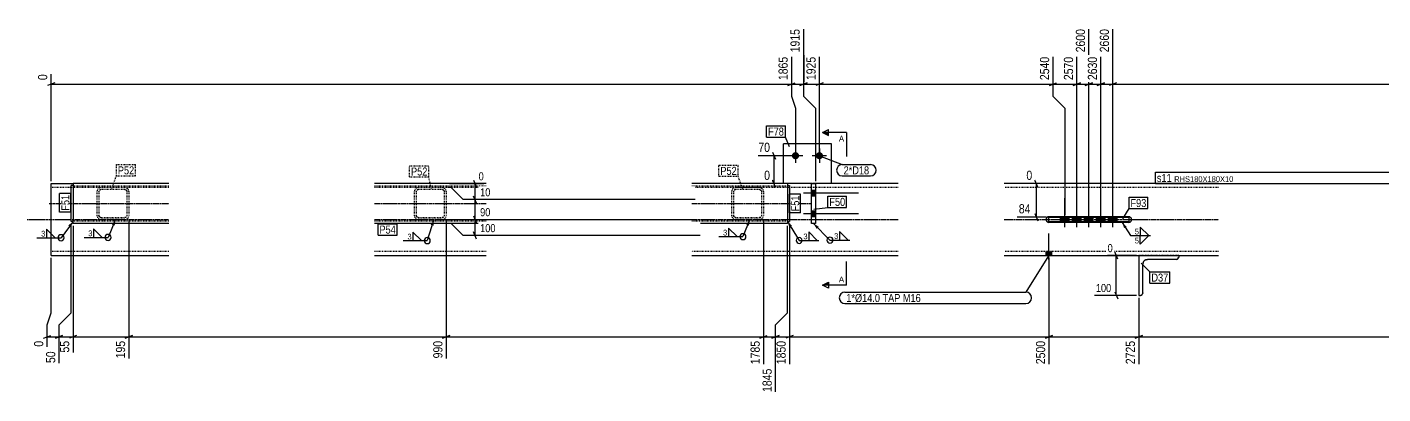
# Model space of a CAD drawing. Header units: millimetres. Extents: x 31 to 44434, y 9 to 1623.
# Drawn here: x 37641 to 41038, y 10 to 929 of the extents above; entities that cross this region are included whole.
import ezdxf

# ---------------------------------------------------------------- set-up
doc = ezdxf.new("R2010")
doc.units = ezdxf.units.MM
doc.linetypes.add('DXK_LINE_DOT2', pattern=[3.9198, 1.9599, -1.9599])
doc.linetypes.add('DXK_LINE_DOT3', pattern=[5.9187, 2.979, -0.9799, 0.9799, -0.9799])
for name, color, linetype in [('MÅLSÆTNING', 7, 'Continuous'), ('STÅL', 7, 'Continuous'), ('TEKST', 7, 'Continuous')]:
    doc.layers.add(name, color=color, linetype=linetype)
doc.styles.add('Arial', font='ARIAL.TTF', dxfattribs={"height": 0.2})
doc.styles.add('Arial Narrow', font='ARIALN.TTF', dxfattribs={"height": 0.2})

msp = doc.modelspace()

# ---------------------------------------------------------------- hatches: boundary and pattern name
at = {"layer": 'STÅL', "linetype": 'Continuous'}
for points in [[(39574.9, 606.6, -1), (39556.9, 606.6, -1)], [(39634.9, 606.6, -1), (39616.9, 606.6, -1)], [(39615.9, 505.6), (39615.9, 519.6), (39605.9, 519.6), (39605.9, 505.6)], [(39615.9, 453.6), (39615.9, 467.6), (39605.9, 467.6), (39605.9, 453.6)], [(40251.9, 452.6), (40229.9, 452.6), (40229.9, 440.6), (40251.9, 440.6)], [(40251.9, 452.6), (40229.9, 452.6), (40229.9, 440.6), (40251.9, 440.6)], [(40281.9, 452.6), (40259.9, 452.6), (40259.9, 440.6), (40281.9, 440.6)], [(40281.9, 452.6), (40259.9, 452.6), (40259.9, 440.6), (40281.9, 440.6)], [(40311.9, 452.6), (40289.9, 452.6), (40289.9, 440.6), (40311.9, 440.6)], [(40311.9, 452.6), (40289.9, 452.6), (40289.9, 440.6), (40311.9, 440.6)], [(40341.9, 452.6), (40319.9, 452.6), (40319.9, 440.6), (40341.9, 440.6)], [(40341.9, 452.6), (40319.9, 452.6), (40319.9, 440.6), (40341.9, 440.6)], [(40371.9, 452.6), (40349.9, 452.6), (40349.9, 440.6), (40371.9, 440.6)], [(40371.9, 452.6), (40349.9, 452.6), (40349.9, 440.6), (40371.9, 440.6)], [(40207.9, 366.6), (40193.9, 366.6), (40193.9, 356.6), (40207.9, 356.6)]]:
    msp.add_hatch(color=96, dxfattribs=at).paths.add_polyline_path(points)
at = {"layer": 'TEKST', "linetype": 'Continuous'}
for color, points in [(30, [(39648.9, 664.7), (39648.9, 657.2), (39633.9, 664.7)]), (3, [(37853.3, 434.2), (37862.6, 446.6), (37860.2, 431.3)]), (3, [(38652.1, 433.4), (38660.2, 446.6), (38659.3, 431.1)]), (3, [(39442.4, 434.1), (39451.6, 446.6), (39449.4, 431.3)]), (3, [(37743.9, 431.8), (37755.9, 441.6), (37749.9, 427.3)]), (3, [(39550.6, 426.8), (39545.9, 441.6), (39556.9, 430.8)]), (3, [(40389.1, 424.9), (40384.3, 439.6), (40395.5, 428.9)]), (3, [(40389.1, 424.9), (40384.3, 439.6), (40395.5, 428.9)]), (30, [(39648.9, 289.3), (39648.9, 281.8), (39633.9, 281.8)])]:
    msp.add_hatch(color=color, dxfattribs=at).paths.add_polyline_path(points)

# ---------------------------------------------------------------- linework, layer by layer
at = {"layer": 'MÅLSÆTNING', "color": 7, "linetype": 'Continuous'}
for p, q in [((39585.9, 924.2), (39585.9, 755.9)), ((40300.9, 458.6), (40300.9, 924.2)), ((40360.9, 458.6), (40360.9, 924.2)), ((39555.9, 854.6), (39555.9, 755.9)), ((39625.9, 612.6), (39625.9, 854.6)), ((39625.9, 612.6), (39625.9, 854.6)), ((40210.9, 854.6), (40210.9, 755.9)), ((40210.9, 854.6), (40210.9, 755.9)), ((40270.9, 458.6), (40270.9, 854.6)), ((40330.9, 458.6), (40330.9, 854.6)), ((37709.9, 789.5), (37691.9, 782.3)), ((37700.9, 542.6), (37700.9, 810.7)), ((37700.9, 785.9), (39555.9, 785.9)), ((39546.9, 782.3), (39564.9, 789.5)), ((39546.9, 782.3), (39564.9, 789.5)), ((39576.9, 782.3), (39594.9, 789.5)), ((39585.9, 785.9), (39625.9, 785.9)), ((39634.9, 789.5), (39616.9, 782.3)), ((39634.9, 789.5), (39616.9, 782.3)), ((39625.9, 785.9), (40210.9, 785.9)), ((40201.9, 782.3), (40219.9, 789.5)), ((40210.9, 785.9), (40270.9, 785.9)), ((40261.9, 782.3), (40279.9, 789.5)), ((40270.9, 785.9), (40300.9, 785.9)), ((40309.9, 789.5), (40291.9, 782.3)), ((40291.9, 782.3), (40309.9, 789.5)), ((40300.9, 785.9), (40330.9, 785.9)), ((40339.9, 789.5), (40321.9, 782.3)), ((40369.9, 789.5), (40351.9, 782.3)), ((40369.9, 789.5), (40351.9, 782.3)), ((40360.9, 785.9), (43250.9, 785.9)), ((39555.9, 755.9), (39565.9, 725.9)), ((39555.9, 755.9), (39565.9, 725.9)), ((39585.9, 755.9), (39615.9, 725.9)), ((39585.9, 755.9), (39615.9, 725.9)), ((40210.9, 755.9), (40240.9, 725.9)), ((40210.9, 755.9), (40240.9, 725.9)), ((39565.9, 725.9), (39565.9, 612.6)), ((39565.9, 725.9), (39565.9, 612.6)), ((39615.9, 725.9), (39615.9, 542.6)), ((39615.9, 725.9), (39615.9, 542.6)), ((40240.9, 725.9), (40240.9, 458.6)), ((40240.9, 725.9), (40240.9, 458.6)), ((39508.7, 615.6), (39515.9, 597.6)), ((39559.9, 606.6), (39472.8, 606.6)), ((39512.3, 536.6), (39512.3, 606.6)), ((39515.9, 527.6), (39508.7, 545.6)), ((40172.9, 527.6), (40165.7, 545.6)), ((38703.1, 526.6), (38696.9, 526.6)), ((38703.1, 526.6), (38696.9, 526.6)), ((38733.1, 496.6), (38703.1, 526.6)), ((38733.1, 496.6), (38703.1, 526.6)), ((39529.9, 536.6), (39487.4, 536.6)), ((40194.9, 536.6), (40144.4, 536.6)), ((40169.3, 452.6), (40169.3, 536.6)), ((39314.3, 496.6), (38733.1, 496.6)), ((38766.7, 487.6), (38759.5, 505.6)), ((38763.1, 446.6), (38763.1, 496.6)), ((38696.9, 446.6), (39314.3, 446.6)), ((38696.9, 446.6), (39314.3, 446.6)), ((38759.5, 455.6), (38766.7, 437.6)), ((38759.5, 455.6), (38766.7, 437.6)), ((38763.1, 406.6), (38763.1, 446.6)), ((40194.9, 452.6), (40121.1, 452.6)), ((40165.7, 461.6), (40172.9, 443.6)), ((37750.9, 212.7), (37750.9, 435.6)), ((37750.9, 212.7), (37750.9, 435.6)), ((37755.9, 430.6), (37755.9, 113.3)), ((37755.9, 430.6), (37755.9, 113.3)), ((37895.9, 440.6), (37895.9, 98.6)), ((37895.9, 440.6), (37895.9, 98.6)), ((38690.9, 440.6), (38690.9, 98.6)), ((38703.1, 436.6), (38696.9, 436.6)), ((38733.1, 406.6), (38703.1, 436.6)), ((38766.7, 397.6), (38759.5, 415.6)), ((39485.9, 440.6), (39485.9, 84)), ((39545.9, 212.7), (39545.9, 430.6)), ((39545.9, 212.7), (39545.9, 430.6)), ((39550.9, 435.6), (39550.9, 84)), ((39550.9, 435.6), (39550.9, 84)), ((39327.1, 406.6), (38733.1, 406.6)), ((37700.9, 212.7), (37700.9, 350.6)), ((40200.9, 350.6), (40200.9, 84)), ((40200.9, 350.6), (40200.9, 84)), ((40419.9, 356.6), (40347.9, 356.6)), ((40373.3, 347.6), (40366.1, 365.6)), ((40369.7, 256.6), (40369.7, 356.6)), ((40419.9, 256.6), (40314.7, 256.6)), ((40366.1, 265.6), (40373.3, 247.6)), ((40425.9, 250.6), (40425.9, 84)), ((40425.9, 250.6), (40425.9, 84)), ((37690.9, 182.7), (37700.9, 212.7)), ((37720.9, 182.7), (37750.9, 212.7)), ((37720.9, 182.7), (37750.9, 212.7)), ((39515.9, 182.7), (39545.9, 212.7)), ((39515.9, 182.7), (39545.9, 212.7)), ((37690.9, 127.9), (37690.9, 182.7)), ((37720.9, 86.9), (37720.9, 182.7)), ((39515.9, 14.4), (39515.9, 182.7)), ((37681.9, 149.1), (37699.9, 156.3)), ((37711.9, 149.1), (37729.9, 156.3)), ((37720.9, 152.7), (37755.9, 152.7)), ((37764.9, 156.3), (37746.9, 149.1)), ((37764.9, 156.3), (37746.9, 149.1)), ((37755.9, 152.7), (37895.9, 152.7)), ((37904.9, 156.3), (37886.9, 149.1)), ((37886.9, 149.1), (37904.9, 156.3)), ((37895.9, 152.7), (38690.9, 152.7)), ((38681.9, 149.1), (38699.9, 156.3)), ((39476.9, 149.1), (39494.9, 156.3)), ((39476.9, 149.1), (39494.9, 156.3)), ((39506.9, 149.1), (39524.9, 156.3)), ((39515.9, 152.7), (39550.9, 152.7)), ((39559.9, 156.3), (39541.9, 149.1)), ((39559.9, 156.3), (39541.9, 149.1)), ((39550.9, 152.7), (40200.9, 152.7)), ((40209.9, 156.3), (40191.9, 149.1)), ((40191.9, 149.1), (40209.9, 156.3)), ((40200.9, 152.7), (40425.9, 152.7)), ((40434.9, 156.3), (40416.9, 149.1)), ((40416.9, 149.1), (40434.9, 156.3)), ((40425.9, 152.7), (43312.3, 152.7))]:
    msp.add_line(p, q, dxfattribs=at)
at = {"layer": 'STÅL', "color": 2, "linetype": 'Continuous'}
for p, q in [((39535.9, 536.6), (39535.9, 636.6)), ((39655.9, 636.6), (39535.9, 636.6)), ((39655.9, 536.6), (39655.9, 636.6)), ((37700.9, 381.6), (37700.9, 536.6)), ((37700.9, 536.6), (37755.9, 536.6)), ((37755.9, 531.6), (37750.9, 531.6)), ((37750.9, 441.6), (37750.9, 531.6)), ((37995.9, 536.6), (37755.9, 536.6)), ((37755.9, 536.6), (37755.9, 444)), ((38790.9, 536.6), (38510.9, 536.6)), ((39545.9, 536.6), (39305.9, 536.6)), ((39545.9, 536.6), (39545.9, 535.6)), ((39605.9, 536.6), (39545.9, 536.6)), ((39545.9, 535.6), (39545.9, 444)), ((39545.9, 531.6), (39550.9, 531.6)), ((39550.9, 531.6), (39550.9, 441.6)), ((39605.9, 436.6), (39605.9, 536.6)), ((39605.9, 536.6), (39615.9, 536.6)), ((39615.9, 536.6), (39615.9, 436.6)), ((39823.4, 536.6), (39615.9, 536.6)), ((40625.9, 536.6), (40088.9, 536.6)), ((37755.9, 437.5), (37755.9, 444)), ((39545.9, 444), (39545.9, 436.6)), ((40200.9, 453.6), (40198.2, 453)), ((40400.9, 453.6), (40200.9, 453.6)), ((40200.9, 440.6), (40200.9, 452.6)), ((40200.9, 452.6), (40400.9, 452.6)), ((40250.9, 440.6), (40250.9, 452.6)), ((40350.9, 440.6), (40350.9, 452.6)), ((40403.5, 453), (40400.9, 453.6)), ((40400.9, 452.6), (40400.9, 440.6)), ((37755.9, 441.6), (37750.9, 441.6)), ((37755.9, 436.6), (37755.9, 437.5)), ((37995.9, 436.6), (37755.9, 436.6)), ((38790.9, 436.6), (38510.9, 436.6)), ((39545.9, 436.6), (39305.9, 436.6)), ((39545.9, 441.6), (39550.9, 441.6)), ((39615.9, 436.6), (39605.9, 436.6)), ((40198.2, 440.1), (40200.9, 439.6)), ((40400.9, 440.6), (40200.9, 440.6)), ((40400.9, 439.6), (40200.9, 439.6)), ((40400.9, 439.6), (40403.5, 440.1)), ((37700.9, 356.6), (37700.9, 381.6)), ((37700.9, 356.6), (37995.9, 356.6)), ((38510.9, 356.6), (38790.9, 356.6)), ((39305.9, 356.6), (39823.4, 356.6)), ((40088.9, 356.6), (40625.9, 356.6)), ((40425.9, 356.6), (40425.9, 256.6)), ((40447.9, 346.6), (40443.3, 345.6)), ((40519.9, 346.6), (40447.9, 346.6)), ((40522.2, 347), (40519.9, 346.6)), ((40525.9, 352.6), (40525.4, 350.3)), ((40525.9, 356.6), (40525.9, 352.6)), ((40436.8, 339.2), (40435.9, 334.6)), ((40435.9, 262.6), (40435.9, 334.6)), ((40425.9, 256.6), (40429.9, 256.6)), ((40432.2, 257), (40429.9, 256.6)), ((40435.9, 262.6), (40435.4, 260.3))]:
    msp.add_line(p, q, dxfattribs=at)
at = {"layer": 'STÅL', "color": 96, "linetype": 'Continuous'}
for p, q in [((39565.9, 624.6), (39565.9, 588.6)), ((39625.9, 624.6), (39625.9, 588.6)), ((39583.9, 606.6), (39547.9, 606.6)), ((39643.9, 606.6), (39607.9, 606.6)), ((39723.4, 512.6), (39585.9, 512.6)), ((39615.9, 519.6), (39605.9, 519.6)), ((39615.9, 505.6), (39605.9, 505.6)), ((40240.9, 427.6), (40240.9, 500.6)), ((40240.9, 427.6), (40240.9, 500.6)), ((40270.9, 427.6), (40270.9, 500.6)), ((40270.9, 427.6), (40270.9, 500.6)), ((40300.9, 427.6), (40300.9, 500.6)), ((40300.9, 427.6), (40300.9, 500.6)), ((40330.9, 427.6), (40330.9, 500.6)), ((40330.9, 427.6), (40330.9, 500.6)), ((40360.9, 427.6), (40360.9, 500.6)), ((40360.9, 427.6), (40360.9, 500.6)), ((39723.4, 460.6), (39585.9, 460.6)), ((39615.9, 467.6), (39605.9, 467.6)), ((39615.9, 453.6), (39605.9, 453.6)), ((40229.9, 440.6), (40229.9, 452.6)), ((40229.9, 440.6), (40229.9, 452.6)), ((40251.9, 440.6), (40251.9, 452.6)), ((40251.9, 440.6), (40251.9, 452.6)), ((40259.9, 440.6), (40259.9, 452.6)), ((40259.9, 440.6), (40259.9, 452.6)), ((40281.9, 440.6), (40281.9, 452.6)), ((40281.9, 440.6), (40281.9, 452.6)), ((40289.9, 440.6), (40289.9, 452.6)), ((40289.9, 440.6), (40289.9, 452.6)), ((40311.9, 440.6), (40311.9, 452.6)), ((40311.9, 440.6), (40311.9, 452.6)), ((40319.9, 440.6), (40319.9, 452.6)), ((40319.9, 440.6), (40319.9, 452.6)), ((40341.9, 440.6), (40341.9, 452.6)), ((40341.9, 440.6), (40341.9, 452.6)), ((40349.9, 440.6), (40349.9, 452.6)), ((40349.9, 440.6), (40349.9, 452.6)), ((40371.9, 440.6), (40371.9, 452.6)), ((40371.9, 440.6), (40371.9, 452.6)), ((40200.9, 346.6), (40200.9, 411.6)), ((40193.9, 356.6), (40193.9, 366.6)), ((40207.9, 356.6), (40207.9, 366.6))]:
    msp.add_line(p, q, dxfattribs=at)
at = {"layer": 'STÅL', "color": 7, "linetype": 'DXK_LINE_DOT2'}
for p, q in [((37995.9, 526.6), (37700.9, 526.6)), ((37995.9, 536.6), (37755.9, 536.6)), ((37755.9, 531.6), (37755.9, 441.6)), ((37995.9, 530.6), (37755.9, 530.6)), ((37816.6, 520.4), (37815.9, 516.6)), ((37815.9, 516.6), (37815.9, 456.6)), ((37820.9, 516.6), (37821.2, 518.5)), ((37820.9, 516.6), (37820.9, 456.6)), ((37825.9, 526.6), (37822, 525.8)), ((37824, 521.2), (37825.9, 521.6)), ((37885.9, 526.6), (37825.9, 526.6)), ((37885.9, 521.6), (37825.9, 521.6)), ((37889.7, 525.8), (37885.9, 526.6)), ((37885.9, 521.6), (37887.8, 521.2)), ((37890.5, 518.5), (37890.9, 516.6)), ((37890.9, 516.6), (37890.9, 456.6)), ((37895.9, 516.6), (37895.1, 520.4)), ((37895.9, 516.6), (37895.9, 456.6)), ((38790.9, 536.6), (38510.9, 536.6)), ((38790.9, 530.6), (38510.9, 530.6)), ((38790.9, 526.6), (38510.9, 526.6)), ((38611.6, 520.4), (38610.9, 516.6)), ((38610.9, 516.6), (38610.9, 456.6)), ((38615.9, 516.6), (38616.2, 518.5)), ((38615.9, 516.6), (38615.9, 456.6)), ((38620.9, 526.6), (38617, 525.8)), ((38619, 521.2), (38620.9, 521.6)), ((38680.9, 526.6), (38620.9, 526.6)), ((38680.9, 521.6), (38620.9, 521.6)), ((38684.7, 525.8), (38680.9, 526.6)), ((38680.9, 521.6), (38682.8, 521.2)), ((38685.5, 518.5), (38685.9, 516.6)), ((38685.9, 516.6), (38685.9, 456.6)), ((38690.9, 516.6), (38690.1, 520.4)), ((38690.9, 516.6), (38690.9, 456.6)), ((39545.9, 536.6), (39305.9, 536.6)), ((39545.9, 530.6), (39305.9, 530.6)), ((39823.4, 526.6), (39305.9, 526.6)), ((39406.6, 520.4), (39405.9, 516.6)), ((39405.9, 516.6), (39405.9, 456.6)), ((39410.9, 516.6), (39411.2, 518.5)), ((39410.9, 516.6), (39410.9, 456.6)), ((39415.9, 526.6), (39412, 525.8)), ((39414, 521.2), (39415.9, 521.6)), ((39475.9, 526.6), (39415.9, 526.6)), ((39475.9, 521.6), (39415.9, 521.6)), ((39479.7, 525.8), (39475.9, 526.6)), ((39475.9, 521.6), (39477.8, 521.2)), ((39480.5, 518.5), (39480.9, 516.6)), ((39480.9, 516.6), (39480.9, 456.6)), ((39485.9, 516.6), (39485.1, 520.4)), ((39485.9, 516.6), (39485.9, 456.6)), ((39655.9, 536.6), (39535.9, 536.6)), ((39545.9, 531.6), (39545.9, 441.6)), ((39615.9, 536.6), (39605.9, 536.6)), ((40625.9, 526.6), (40088.9, 526.6)), ((37995.9, 442.6), (37755.9, 442.6)), ((37815.9, 456.6), (37816.6, 452.7)), ((37821.2, 454.6), (37820.9, 456.6)), ((37822, 447.3), (37825.9, 446.6)), ((37825.9, 451.6), (37824, 451.9)), ((37825.9, 451.6), (37885.9, 451.6)), ((37885.9, 446.6), (37825.9, 446.6)), ((37887.8, 451.9), (37885.9, 451.6)), ((37885.9, 446.6), (37889.7, 447.3)), ((37890.9, 456.6), (37890.5, 454.6)), ((37895.1, 452.7), (37895.9, 456.6)), ((38790.9, 442.6), (38510.9, 442.6)), ((38610.9, 456.6), (38611.6, 452.7)), ((38616.2, 454.6), (38615.9, 456.6)), ((38617, 447.3), (38620.9, 446.6)), ((38620.9, 451.6), (38619, 451.9)), ((38620.9, 451.6), (38680.9, 451.6)), ((38680.9, 446.6), (38620.9, 446.6)), ((38682.8, 451.9), (38680.9, 451.6)), ((38680.9, 446.6), (38684.7, 447.3)), ((38685.9, 456.6), (38685.5, 454.6)), ((38690.1, 452.7), (38690.9, 456.6)), ((39545.9, 442.6), (39305.9, 442.6)), ((39405.9, 456.6), (39406.6, 452.7)), ((39411.2, 454.6), (39410.9, 456.6)), ((39412, 447.3), (39415.9, 446.6)), ((39415.9, 451.6), (39414, 451.9)), ((39415.9, 451.6), (39475.9, 451.6)), ((39475.9, 446.6), (39415.9, 446.6)), ((39477.8, 451.9), (39475.9, 451.6)), ((39475.9, 446.6), (39479.7, 447.3)), ((39480.9, 456.6), (39480.5, 454.6)), ((39485.1, 452.7), (39485.9, 456.6)), ((40198.2, 453), (40200.9, 453.6)), ((40400.9, 453.6), (40403.5, 453)), ((40200.9, 439.6), (40198.2, 440.1)), ((40403.5, 440.1), (40400.9, 439.6)), ((37700.9, 358.5), (37700.9, 381.6)), ((37995.9, 366.6), (37700.9, 366.6)), ((38790.9, 366.6), (38510.9, 366.6)), ((39823.4, 366.6), (39305.9, 366.6)), ((40625.9, 366.6), (40088.9, 366.6)), ((40525.9, 356.6), (40425.9, 356.6)), ((40443.3, 345.6), (40447.9, 346.6)), ((40519.9, 346.6), (40522.2, 347)), ((40525.4, 350.3), (40525.9, 352.6)), ((40435.9, 334.6), (40436.8, 339.2)), ((40429.9, 256.6), (40432.2, 257)), ((40435.4, 260.3), (40435.9, 262.6))]:
    msp.add_line(p, q, dxfattribs=at)
at = {"layer": 'STÅL', "color": 7, "linetype": 'DXK_LINE_DOT3'}
for p, q in [((37695.9, 486.6), (37995.9, 486.6)), ((37855.9, 486.6), (37855.9, 486.6)), ((38510.9, 486.6), (38790.9, 486.6)), ((38650.9, 486.6), (38650.9, 486.6)), ((39305.9, 486.6), (39605.9, 486.6)), ((39445.9, 486.6), (39445.9, 486.6)), ((37640.9, 446.6), (37995.9, 446.6)), ((38510.9, 446.6), (38790.9, 446.6)), ((39305.9, 446.6), (39823.4, 446.6)), ((40088.9, 446.6), (40625.9, 446.6)), ((40475.9, 306.6), (40475.9, 306.6))]:
    msp.add_line(p, q, dxfattribs=at)
at = {"layer": 'STÅL', "color": 7, "linetype": 'DXK_LINE_DOT2'}
for centre, radius, start, end in [((37825.9, 516.6), 10, 112.5, 157.5), ((37825.9, 516.6), 5, 112.5, 157.5), ((37885.9, 516.6), 5, 22.5, 67.5), ((37885.9, 516.6), 10, 22.5, 67.5), ((38620.9, 516.6), 10, 112.5, 157.5), ((38620.9, 516.6), 5, 112.5, 157.5), ((38680.9, 516.6), 5, 22.5, 67.5), ((38680.9, 516.6), 10, 22.5, 67.5), ((39415.9, 516.6), 10, 112.5, 157.5), ((39415.9, 516.6), 5, 112.5, 157.5), ((39475.9, 516.6), 5, 22.5, 67.5), ((39475.9, 516.6), 10, 22.5, 67.5), ((37825.9, 456.6), 10, 202.5, 247.5), ((37825.9, 456.6), 5, 202.5, 247.5), ((37885.9, 456.6), 5, 292.5, 337.5), ((37885.9, 456.6), 10, 292.5, 337.5), ((38620.9, 456.6), 10, 202.5, 247.5), ((38620.9, 456.6), 5, 202.5, 247.5), ((38680.9, 456.6), 5, 292.5, 337.5), ((38680.9, 456.6), 10, 292.5, 337.5), ((39415.9, 456.6), 10, 202.5, 247.5), ((39415.9, 456.6), 5, 202.5, 247.5), ((39475.9, 456.6), 5, 292.5, 337.5), ((39475.9, 456.6), 10, 292.5, 337.5), ((40200.9, 446.6), 7, 112.5, 247.5), ((40400.9, 446.6), 7, 292.5, 67.5), ((40447.9, 334.6), 12, 112.5, 157.5), ((40519.9, 352.6), 6, 292.5, 337.5), ((40429.9, 262.6), 6, 292.5, 337.5)]:
    msp.add_arc(centre, radius, start, end, dxfattribs=at)
at = {"layer": 'STÅL', "color": 2, "linetype": 'Continuous'}
for centre, radius, start, end in [((40200.9, 446.6), 7, 112.5, 247.5), ((40400.9, 446.6), 7, 292.5, 67.5), ((40447.9, 334.6), 12, 112.5, 157.5), ((40519.9, 352.6), 6, 292.5, 337.5), ((40429.9, 262.6), 6, 292.5, 337.5)]:
    msp.add_arc(centre, radius, start, end, dxfattribs=at)
at = {"layer": 'TEKST', "color": 30, "linetype": 'Continuous'}
for p, q in [((39633.9, 664.7), (39648.9, 672.2)), ((39633.9, 664.7), (39648.9, 657.2)), ((39648.9, 657.2), (39648.9, 672.2)), ((39633.9, 281.8), (39648.9, 289.3)), ((39648.9, 274.3), (39633.9, 281.8)), ((39648.9, 289.3), (39648.9, 274.3))]:
    msp.add_line(p, q, dxfattribs=at)
at = {"layer": 'TEKST', "color": 3, "linetype": 'Continuous'}
for p, q in [((37862.6, 446.6), (37843.7, 402)), ((38660.2, 446.6), (38643.5, 393.8)), ((39451.6, 446.6), (39434.2, 403.7)), ((37755.9, 441.6), (37725.8, 401.1))]:
    msp.add_line(p, q, dxfattribs=at)
for centre, start, end in [((37725.8, 401.1), 90, 270), ((37725.8, 401.1), 270, 90), ((37843.7, 402), 90, 270), ((37843.7, 402), 270, 90), ((39434.2, 403.7), 90, 270), ((39434.2, 403.7), 270, 90), ((38643.5, 393.8), 90, 270), ((38643.5, 393.8), 270, 90)]:
    msp.add_arc(centre, 7.5, start, end, dxfattribs=at)

# ---------------------------------------------------------------- wipeouts: each hides what was drawn before it
at = {"color": 0, "linetype": 'Continuous'}
for points in [[(39687.9, 642.2), (39687.9, 657.2), (39674.5, 657.2), (39674.5, 642.2)], [(39687.9, 289.3), (39687.9, 304.3), (39674.5, 304.3), (39674.5, 289.3)]]:
    msp.add_wipeout(points, dxfattribs=at).dxf.layer = 'TEKST'
at = {"color": 0}
for points in [[(37909.1, 559.9), (37909.1, 580.9), (37868.2, 580.9), (37868.2, 559.9)], [(38643.6, 557), (38643.6, 578), (38602.7, 578), (38602.7, 557)], [(39418.6, 558.6), (39418.6, 579.6), (39377.7, 579.6), (39377.7, 558.6)], [(39750.4, 559.8), (39750.4, 580.8), (39686.5, 580.8), (39686.5, 559.8)], [(40444.9, 478), (40444.9, 499), (40405.2, 499), (40405.2, 478)], [(38604.2, 395.6), (38604.2, 413), (38592.6, 413), (38592.6, 395.6)], [(39596, 395.9), (39596, 413.3), (39584.5, 413.3), (39584.5, 395.9)], [(39673.2, 396.9), (39673.2, 414.3), (39661.6, 414.3), (39661.6, 396.9)], [(40139.5, 239.9), (40139.5, 260.9), (39693.3, 260.9), (39693.3, 239.9)]]:
    msp.add_wipeout(points, dxfattribs=at).dxf.layer = 'TEKST'

# ---------------------------------------------------------------- next in the draw order: hatches: boundary and pattern name
at = {"layer": 'TEKST', "linetype": 'Continuous'}
msp.add_hatch(color=3, dxfattribs=at).paths.add_polyline_path([(39618.9, 423.3), (39611, 436.6), (39624.2, 428.6)])

# ---------------------------------------------------------------- next in the draw order: linework, layer by layer
at = {"layer": 'TEKST', "color": 7, "linetype": 'Continuous'}
for p, q in [((39693.9, 664.7), (39633.9, 664.7)), ((39693.9, 664.7), (39693.9, 604.7)), ((39693.9, 281.8), (39693.9, 341.8)), ((39693.9, 281.8), (39633.9, 281.8))]:
    msp.add_line(p, q, dxfattribs=at)
at = {"layer": 'TEKST', "color": 3, "linetype": 'Continuous'}
for p, q in [((38628.7, 393.8), (38607.3, 415.2)), ((38607.3, 415.2), (38607.3, 393.8)), ((39545.9, 441.6), (39575.2, 394.1)), ((39620.5, 394.1), (39599.1, 415.5)), ((39599.1, 415.5), (39599.1, 394.1)), ((39611, 436.6), (39652.3, 395.1)), ((39697.7, 395.1), (39676.3, 416.5)), ((39676.3, 416.5), (39676.3, 395.1)), ((38583.3, 393.8), (38643.5, 393.8)), ((38607.3, 393.8), (38628.7, 393.8)), ((39575.2, 394.1), (39624.8, 394.1)), ((39599.1, 394.1), (39620.5, 394.1)), ((39652.3, 395.1), (39702, 395.1)), ((39676.3, 395.1), (39697.7, 395.1))]:
    msp.add_line(p, q, dxfattribs=at)
for centre, start, end in [((39575.2, 394.1), 90, 270), ((39575.2, 394.1), 270, 90), ((39652.3, 395.1), 90, 270), ((39652.3, 395.1), 270, 90)]:
    msp.add_arc(centre, 7.5, start, end, dxfattribs=at)

# ---------------------------------------------------------------- next in the draw order: texts
at = {"layer": 'TEKST', "color": 3, "linetype": 'Continuous', "style": 'Arial'}
for p in [(39674.5, 642.2), (39674.5, 289.3)]:
    msp.add_text('A', height=14.3, dxfattribs=at).set_placement(p)
at = {"layer": 'TEKST', "color": 3, "style": 'Arial Narrow'}
for p in [(38593.8, 396.8), (39585.7, 397.1), (39662.8, 398.1)]:
    msp.add_text('3', height=14.3, dxfattribs=at).set_placement(p)

# ---------------------------------------------------------------- next in the draw order: wipeouts: each hides what was drawn before it
at = {"color": 0, "linetype": 'Continuous'}
for points in [[(40296.1, 929), (40262.5, 929), (40262.5, 860.9), (40296.1, 860.9)], [(39621.1, 859.4), (39587.5, 859.4), (39587.5, 791.3), (39621.1, 791.3)], [(37696.1, 815.5), (37662.5, 815.5), (37662.5, 791.3), (37696.1, 791.3)], [(39506.9, 611.4), (39506.9, 645), (39468, 645), (39468, 611.4)], [(39506.9, 541.4), (39506.9, 575), (39482.6, 575), (39482.6, 541.4)], [(40163.9, 541.4), (40163.9, 575), (40139.6, 575), (40139.6, 541.4)], [(39314.7, 500.8), (39314.7, 530.2), (38771.7, 530.2), (38771.7, 500.8)], [(40159.5, 457.4), (40159.5, 491), (40120.6, 491), (40120.6, 457.4)], [(40364.9, 360.8), (40364.9, 390.2), (40343.7, 390.2), (40343.7, 360.8)], [(40361.1, 260.8), (40361.1, 290.2), (40314.3, 290.2), (40314.3, 260.8)], [(37751.1, 147.3), (37717.5, 147.3), (37717.5, 108.4), (37751.1, 108.4)], [(37891.1, 147.3), (37857.5, 147.3), (37857.5, 93.8), (37891.1, 93.8)], [(38686.1, 147.3), (38652.5, 147.3), (38652.5, 93.8), (38686.1, 93.8)], [(39546.1, 147.3), (39512.5, 147.3), (39512.5, 79.2), (39546.1, 79.2)], [(40196.1, 147.3), (40162.5, 147.3), (40162.5, 79.2), (40196.1, 79.2)], [(40421.1, 147.3), (40387.5, 147.3), (40387.5, 79.2), (40421.1, 79.2)]]:
    msp.add_wipeout(points, dxfattribs=at).dxf.layer = 'MÅLSÆTNING'
at = {"color": 0}
for points in [[(37909.1, 559.9), (37909.1, 580.9), (37868.2, 580.9), (37868.2, 559.9)], [(38643.6, 557), (38643.6, 578), (38602.7, 578), (38602.7, 557)], [(39418.6, 558.6), (39418.6, 579.6), (39377.7, 579.6), (39377.7, 558.6)], [(39750.4, 559.8), (39750.4, 580.8), (39686.5, 580.8), (39686.5, 559.8)], [(40508.4, 540.8), (40508.4, 561.8), (40471.3, 561.8), (40471.3, 540.8)], [(37746.7, 508.4), (37725.7, 508.4), (37725.7, 468.8), (37746.7, 468.8)], [(39575.2, 506.8), (39554.2, 506.8), (39554.2, 467.2), (39575.2, 467.2)], [(39690.4, 480.8), (39690.4, 501.8), (39650.8, 501.8), (39650.8, 480.8)], [(40444.9, 478), (40444.9, 499), (40405.2, 499), (40405.2, 478)], [(37686.5, 402.9), (37686.5, 420.3), (37674.9, 420.3), (37674.9, 402.9)], [(37804.4, 403.8), (37804.4, 421.2), (37792.9, 421.2), (37792.9, 403.8)], [(38564.5, 411.4), (38564.5, 432.4), (38523.6, 432.4), (38523.6, 411.4)], [(39394.9, 405.5), (39394.9, 422.9), (39383.3, 422.9), (39383.3, 405.5)], [(40426.3, 408.1), (40426.3, 425.5), (40414.7, 425.5), (40414.7, 408.1)], [(40499.8, 291.1), (40499.8, 312.1), (40457.6, 312.1), (40457.6, 291.1)], [(40139.5, 239.9), (40139.5, 260.9), (39693.3, 260.9), (39693.3, 239.9)]]:
    msp.add_wipeout(points, dxfattribs=at).dxf.layer = 'TEKST'

# ---------------------------------------------------------------- next in the draw order: linework, layer by layer
at = {"layer": 'MÅLSÆTNING', "color": 7, "linetype": 'Continuous'}
for p, q in [((39585.9, 924.2), (39585.9, 755.9)), ((40300.9, 458.6), (40300.9, 924.2)), ((40270.9, 458.6), (40270.9, 854.6)), ((39555.9, 785.9), (39585.9, 785.9)), ((39594.9, 789.5), (39576.9, 782.3)), ((38759.5, 545.6), (38766.7, 527.6)), ((38698.8, 536.6), (38784.9, 536.6)), ((38763.1, 496.6), (38763.1, 536.6)), ((39314.3, 496.6), (38733.1, 496.6)), ((38766.7, 487.6), (38759.5, 505.6)), ((38690.9, 440.6), (38690.9, 98.6)), ((37720.9, 86.9), (37720.9, 182.7)), ((39515.9, 14.4), (39515.9, 182.7)), ((37690.9, 152.7), (37720.9, 152.7)), ((37729.9, 156.3), (37711.9, 149.1)), ((38699.9, 156.3), (38681.9, 149.1)), ((38690.9, 152.7), (39485.9, 152.7)), ((39485.9, 152.7), (39515.9, 152.7)), ((39524.9, 156.3), (39506.9, 149.1))]:
    msp.add_line(p, q, dxfattribs=at)
at = {"layer": 'TEKST', "color": 7, "linetype": 'DXK_LINE_DOT2'}
for p, q in [((37864.6, 584.5), (37912.7, 584.5)), ((37864.6, 556.3), (37864.6, 584.5)), ((37912.7, 556.3), (37912.7, 584.5)), ((38599.1, 581.6), (38647.2, 581.6)), ((38599.1, 553.4), (38599.1, 581.6)), ((38647.2, 553.4), (38647.2, 581.6)), ((39374.1, 583.2), (39422.2, 583.2)), ((39374.1, 555), (39374.1, 583.2)), ((39422.2, 555), (39422.2, 583.2)), ((37852.9, 523.2), (37864.6, 556.3)), ((37864.6, 556.3), (37912.7, 556.3)), ((38599.1, 553.4), (38647.2, 553.4)), ((38653.7, 522.8), (38647.2, 553.4)), ((39374.1, 555), (39422.2, 555)), ((39433.7, 523.5), (39422.2, 555))]:
    msp.add_line(p, q, dxfattribs=at)
at = {"layer": 'TEKST', "color": 7, "linetype": 'Continuous'}
for p, q in [((39625.9, 606.6), (39682.9, 584.4)), ((39682.9, 584.4), (39754, 584.4)), ((39682.9, 556.2), (39754, 556.2)), ((40401.6, 502.6), (40448.5, 502.6)), ((40401.6, 474.4), (40401.6, 502.6)), ((40448.5, 474.4), (40448.5, 502.6)), ((40385.6, 448.4), (40401.6, 474.4)), ((40401.6, 474.4), (40448.5, 474.4)), ((40199.5, 355.4), (40143.1, 264.5)), ((39689.7, 264.5), (40143.1, 264.5)), ((39689.7, 236.3), (40143.1, 236.3))]:
    msp.add_line(p, q, dxfattribs=at)
at = {"layer": 'TEKST', "color": 3, "linetype": 'Continuous'}
for p, q in [((37711, 401.1), (37689.6, 422.5)), ((37689.6, 422.5), (37689.6, 401.1)), ((37828.9, 402), (37807.5, 423.4)), ((37807.5, 423.4), (37807.5, 402)), ((39419.4, 403.7), (39397.9, 425.1)), ((39397.9, 425.1), (39397.9, 403.7)), ((40450.8, 406.3), (40429.4, 427.7)), ((40429.4, 427.7), (40429.4, 406.3)), ((37665.6, 401.1), (37725.8, 401.1)), ((37689.6, 401.1), (37711, 401.1)), ((37783.6, 402), (37843.7, 402)), ((37807.5, 402), (37828.9, 402)), ((39374, 403.7), (39434.2, 403.7)), ((39397.9, 403.7), (39419.4, 403.7)), ((40429.4, 406.3), (40450.8, 406.3))]:
    msp.add_line(p, q, dxfattribs=at)
at = {"layer": 'TEKST', "color": 7, "linetype": 'Continuous'}
for centre, start, end in [((39682.9, 570.3), 90, 270), ((39754, 570.3), 270, 90), ((39689.7, 250.4), 90, 270), ((40143.1, 250.4), 270, 90)]:
    msp.add_arc(centre, 14.1, start, end, dxfattribs=at)

# ---------------------------------------------------------------- next in the draw order: texts
at = {"layer": 'MÅLSÆTNING', "color": 3, "linetype": 'Continuous', "style": 'Arial Narrow'}
for s, height, p in [('2600', 22.91, (40291.3, 865.7)), ('1925', 22.91, (39616.3, 796.1)), ('0', 22.9, (37691.3, 796.1)), ('55', 22.91, (37746.3, 113.3)), ('195', 22.91, (37886.3, 98.6)), ('990', 22.91, (38681.3, 98.6)), ('1850', 22.91, (39541.3, 84)), ('2500', 22.91, (40191.3, 84)), ('2725', 22.91, (40416.3, 84))]:
    msp.add_text(s, height=height, rotation=90.0002, dxfattribs=at).set_placement(p)
for s, height, p in [('70', 22.91, (39472.8, 616.2)), ('0', 22.9, (39487.4, 546.2)), ('0', 22.9, (40144.4, 546.2)), ('10', 20.04, (38775.9, 505)), ('84', 22.91, (40125.4, 462.2)), ('0', 20, (40347.9, 365)), ('100', 20.04, (40318.5, 265))]:
    msp.add_text(s, height=height, dxfattribs=at).set_placement(p)
at = {"layer": 'TEKST', "color": 3, "style": 'Arial Narrow'}
for s, height, p in [('P52', 20.04, (37868.2, 559.9)), ('P52', 20.04, (39377.7, 558.6)), ('2*D18', 20.04, (39686.5, 559.8)), ('P52', 20.04, (38602.7, 557)), ('F93', 20.04, (40405.2, 478)), ('3', 14.3, (37676.1, 404.1)), ('3', 14.3, (37794.1, 405)), ('3', 14.3, (39384.5, 406.7)), ('1*Ø14.0 TAP M16', 20.043, (39693.3, 239.9))]:
    msp.add_text(s, height=height, dxfattribs=at).set_placement(p)

# ---------------------------------------------------------------- next in the draw order: wipeouts: each hides what was drawn before it
at = {"color": 0}
for points in [[(39536.9, 657.1), (39536.9, 678.1), (39497.2, 678.1), (39497.2, 657.1)], [(40508.4, 540.8), (40508.4, 561.8), (40471.3, 561.8), (40471.3, 540.8)], [(37746.7, 508.4), (37725.7, 508.4), (37725.7, 468.8), (37746.7, 468.8)], [(39575.2, 506.8), (39554.2, 506.8), (39554.2, 467.2), (39575.2, 467.2)], [(39690.4, 480.8), (39690.4, 501.8), (39650.8, 501.8), (39650.8, 480.8)], [(38564.5, 411.4), (38564.5, 432.4), (38523.6, 432.4), (38523.6, 411.4)], [(40499.8, 291.1), (40499.8, 312.1), (40457.6, 312.1), (40457.6, 291.1)]]:
    msp.add_wipeout(points, dxfattribs=at).dxf.layer = 'TEKST'

# ---------------------------------------------------------------- next in the draw order: linework, layer by layer
at = {"layer": 'TEKST', "color": 7, "linetype": 'Continuous'}
for p, q in [((40467.7, 537.2), (40467.7, 565.4)), ((37722.1, 465.2), (37722.1, 512)), ((37750.3, 512), (37722.1, 512)), ((37750.3, 465.2), (37750.3, 512)), ((39550.6, 463.6), (39550.6, 510.4)), ((39578.8, 510.4), (39550.6, 510.4)), ((39578.8, 463.6), (39578.8, 510.4)), ((39612.2, 472.9), (39647.2, 477.2)), ((39647.2, 505.4), (39694, 505.4)), ((39647.2, 477.2), (39647.2, 505.4)), ((39647.2, 477.2), (39694, 477.2)), ((39694, 477.2), (39694, 505.4)), ((37750.3, 465.2), (37722.1, 465.2)), ((39578.8, 463.6), (39550.6, 463.6)), ((38520, 436), (38568.1, 436)), ((38520, 407.8), (38520, 436)), ((38520, 407.8), (38568.1, 407.8)), ((38568.1, 407.8), (38568.1, 436)), ((40432.3, 337.6), (40454, 315.7)), ((40454, 315.7), (40503.4, 315.7)), ((40454, 287.5), (40454, 315.7)), ((40503.4, 287.5), (40503.4, 315.7)), ((40454, 287.5), (40503.4, 287.5))]:
    msp.add_line(p, q, dxfattribs=at)

# ---------------------------------------------------------------- next in the draw order: texts
at = {"layer": 'TEKST', "color": 3, "style": 'Arial Narrow'}
for p in [(37746.7, 468.8), (39575.2, 467.2)]:
    msp.add_text('F51', height=20.04, rotation=90.0002, dxfattribs=at).set_placement(p)
for s, p in [('F50', (39650.8, 480.8)), ('P54', (38523.6, 411.4)), ('D37', (40457.6, 291.1))]:
    msp.add_text(s, height=20.04, dxfattribs=at).set_placement(p)

# ---------------------------------------------------------------- next in the draw order: wipeouts: each hides what was drawn before it
at = {"color": 0, "linetype": 'Continuous'}
for points, layer in [([(39581.1, 929), (39547.5, 929), (39547.5, 860.9), (39581.1, 860.9)], 'MÅLSÆTNING'), ([(40326.1, 859.4), (40292.5, 859.4), (40292.5, 791.3), (40326.1, 791.3)], 'MÅLSÆTNING'), ([(38789.1, 540.8), (38789.1, 570.2), (38767.9, 570.2), (38767.9, 540.8)], 'MÅLSÆTNING'), ([(39314.7, 450.8), (39314.7, 480.2), (38771.7, 480.2), (38771.7, 450.8)], 'MÅLSÆTNING'), ([(37716.1, 120.9), (37682.5, 120.9), (37682.5, 82), (37716.1, 82)], 'MÅLSÆTNING'), ([(39511.1, 77.7), (39477.5, 77.7), (39477.5, 9.6), (39511.1, 9.6)], 'MÅLSÆTNING'), ([(40426.3, 385.6), (40426.3, 403), (40414.7, 403), (40414.7, 385.6)], 'TEKST')]:
    msp.add_wipeout(points, dxfattribs=at).dxf.layer = layer
at = {"color": 0}
for points in [[(39536.9, 657.1), (39536.9, 678.1), (39497.2, 678.1), (39497.2, 657.1)], [(43163.4, 540.8), (43163.4, 555.8), (40514.7, 555.8), (40514.7, 540.8)]]:
    msp.add_wipeout(points, dxfattribs=at).dxf.layer = 'TEKST'

# ---------------------------------------------------------------- next in the draw order: linework, layer by layer
at = {"layer": 'MÅLSÆTNING', "color": 7, "linetype": 'Continuous'}
for p, q in [((39555.9, 854.6), (39555.9, 755.9)), ((40330.9, 458.6), (40330.9, 854.6)), ((40279.9, 789.5), (40261.9, 782.3)), ((40321.9, 782.3), (40339.9, 789.5)), ((40330.9, 785.9), (40360.9, 785.9)), ((39485.9, 440.6), (39485.9, 84))]:
    msp.add_line(p, q, dxfattribs=at)
at = {"layer": 'TEKST', "color": 7, "linetype": 'Continuous'}
for p, q in [((39493.6, 681.7), (39540.5, 681.7)), ((39493.6, 653.5), (39493.6, 681.7)), ((39540.5, 653.5), (39540.5, 681.7)), ((39493.6, 653.5), (39540.5, 653.5)), ((39551.2, 629.1), (39540.5, 653.5))]:
    msp.add_line(p, q, dxfattribs=at)
at = {"layer": 'TEKST', "color": 3, "linetype": 'Continuous'}
for p, q in [((40384.3, 439.6), (40405.4, 406.3)), ((40384.3, 439.6), (40405.4, 406.3)), ((40405.4, 406.3), (40455.1, 406.3)), ((40429.4, 406.3), (40450.8, 406.3)), ((40450.8, 406.3), (40429.4, 384.8)), ((40429.4, 384.8), (40429.4, 406.3))]:
    msp.add_line(p, q, dxfattribs=at)

# ---------------------------------------------------------------- next in the draw order: texts
at = {"layer": 'MÅLSÆTNING', "color": 3, "linetype": 'Continuous', "style": 'Arial Narrow'}
for s, p in [('1915', (39576.3, 865.7)), ('2630', (40321.3, 796.1)), ('1845', (39506.3, 14.4))]:
    msp.add_text(s, height=22.91, rotation=90.0002, dxfattribs=at).set_placement(p)
msp.add_text('0', height=20, dxfattribs=at).set_placement((38772.1, 545))
at = {"layer": 'TEKST', "color": 3, "style": 'Arial Narrow'}
for s, height, p in [('F78', 20.04, (39497.2, 657.1)), ('5', 14.3, (40415.9, 409.3))]:
    msp.add_text(s, height=height, dxfattribs=at).set_placement(p)
at = {"layer": 'TEKST', "color": 3, "linetype": 'Continuous', "style": 'Arial Narrow'}
msp.add_text('5', height=14.3, dxfattribs=at).set_placement((40415.9, 386.8))

# ---------------------------------------------------------------- next in the draw order: wipeouts: each hides what was drawn before it
at = {"color": 0, "linetype": 'Continuous'}
for points in [[(39327.5, 410.8), (39327.5, 440.2), (38771.7, 440.2), (38771.7, 410.8)], [(37686.1, 147.3), (37652.5, 147.3), (37652.5, 123.1), (37686.1, 123.1)]]:
    msp.add_wipeout(points, dxfattribs=at).dxf.layer = 'MÅLSÆTNING'
at = {"color": 0}
msp.add_wipeout([(43163.4, 540.8), (43163.4, 555.8), (40514.7, 555.8), (40514.7, 540.8)], dxfattribs=at).dxf.layer = 'TEKST'

# ---------------------------------------------------------------- next in the draw order: linework, layer by layer
at = {"layer": 'TEKST', "color": 7, "linetype": 'Continuous'}
for p, q in [((40467.7, 565.4), (43167, 565.4)), ((40467.7, 537.2), (43167, 537.2))]:
    msp.add_line(p, q, dxfattribs=at)

# ---------------------------------------------------------------- next in the draw order: texts
at = {"layer": 'MÅLSÆTNING', "color": 3, "linetype": 'Continuous', "style": 'Arial Narrow'}
for s, p in [('90', (38775.9, 455)), ('100', (38775.9, 415))]:
    msp.add_text(s, height=20.04, dxfattribs=at).set_placement(p)
for s, height, p in [('0', 22.9, (37681.3, 127.9)), ('50', 22.91, (37711.3, 86.9))]:
    msp.add_text(s, height=height, rotation=90.0002, dxfattribs=at).set_placement(p)
at = {"layer": 'TEKST', "color": 3, "style": 'Arial Narrow'}
for s, height, p in [('s11', 20.04, (40471.3, 540.8)), ('RHS180X180X10', 14.316, (40514.7, 540.8))]:
    msp.add_text(s, height=height, dxfattribs=at).set_placement(p)

# ---------------------------------------------------------------- next in the draw order: wipeouts: each hides what was drawn before it
at = {"color": 0, "linetype": 'Continuous'}
for points in [[(40356.1, 929), (40322.5, 929), (40322.5, 860.9), (40356.1, 860.9)], [(39551.1, 859.4), (39517.5, 859.4), (39517.5, 791.3), (39551.1, 791.3)], [(40266.1, 859.4), (40232.5, 859.4), (40232.5, 791.3), (40266.1, 791.3)], [(39481.1, 147.3), (39447.5, 147.3), (39447.5, 79.2), (39481.1, 79.2)]]:
    msp.add_wipeout(points, dxfattribs=at).dxf.layer = 'MÅLSÆTNING'

# ---------------------------------------------------------------- next in the draw order: linework, layer by layer
at = {"layer": 'MÅLSÆTNING', "color": 7, "linetype": 'Continuous'}
for p, q in [((40360.9, 458.6), (40360.9, 924.2)), ((40201.9, 782.3), (40219.9, 789.5))]:
    msp.add_line(p, q, dxfattribs=at)

# ---------------------------------------------------------------- next in the draw order: texts
at = {"layer": 'MÅLSÆTNING', "color": 3, "linetype": 'Continuous', "style": 'Arial Narrow'}
for s, p in [('2660', (40351.3, 865.7)), ('1865', (39546.3, 796.1)), ('2570', (40261.3, 796.1)), ('1785', (39476.3, 84))]:
    msp.add_text(s, height=22.91, rotation=90.0002, dxfattribs=at).set_placement(p)

# ---------------------------------------------------------------- next in the draw order: wipeouts: each hides what was drawn before it
at = {"color": 0, "linetype": 'Continuous'}
msp.add_wipeout([(40206.1, 859.4), (40172.5, 859.4), (40172.5, 791.3), (40206.1, 791.3)], dxfattribs=at).dxf.layer = 'MÅLSÆTNING'

# ---------------------------------------------------------------- next in the draw order: texts
at = {"layer": 'MÅLSÆTNING', "color": 3, "linetype": 'Continuous', "style": 'Arial Narrow'}
msp.add_text('2540', height=22.91, rotation=90.0002, dxfattribs=at).set_placement((40201.3, 796.1))

doc.saveas('drawing.dxf')
